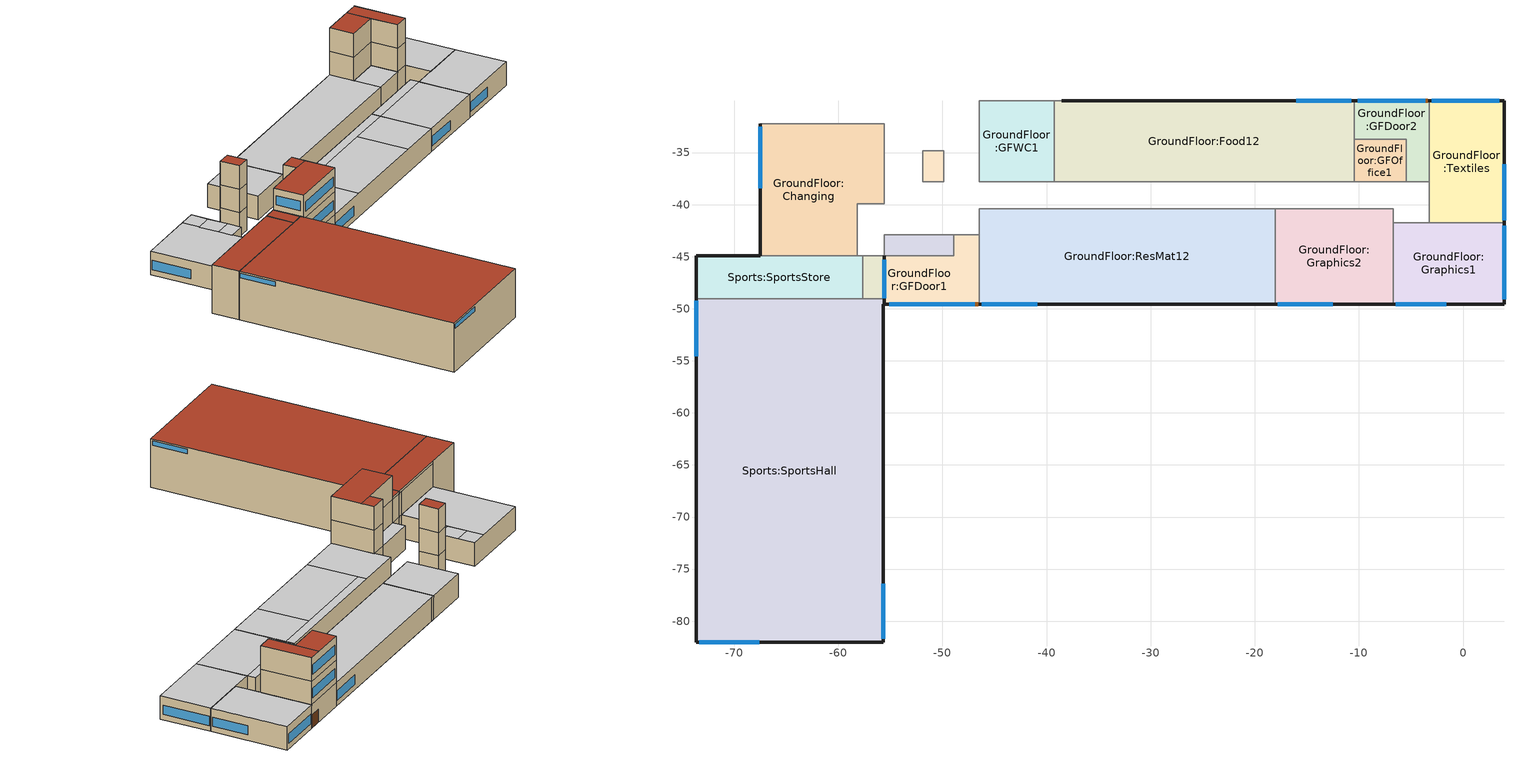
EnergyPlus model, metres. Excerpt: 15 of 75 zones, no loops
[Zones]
Sports:SportsStore
 floor ground (Project ground floor): -57.66,-49.06 -73.66,-49.06 -73.66,-44.91 -57.66,-44.91 z0
 wall outside (baseline wall): -67.51,-44.91 -73.66,-44.91 -73.66,-49.06 z0:7.5
 wall to Sports:ExtStore (Project partition): -57.66,-49.06 -57.66,-44.91 z0:7.5
 wall to FirstFloor:Activity (Project partition_Rev): -57.66,-44.91 -67.51,-44.91 z7.2:7.5; -58.18,-44.91 -67.51,-44.91 z3.6:7.2
 wall to FirstFloor:ActivityStore (Project partition): -57.66,-44.91 -58.18,-44.91 z3.6:7.2
 wall to GroundFloor:GFCirculation (Project partition_Rev): -57.66,-44.91 -58.18,-44.91 z0:3.6
 wall to GroundFloor:Changing (Project partition_Rev): -58.18,-44.91 -67.51,-44.91 z0:3.6
 wall to Sports:SportsHall (Project partition): -73.66,-49.06 -57.66,-49.06 z0:7.5
 roof outside (Baseline Flat roof - Typical reference - Medium weight): -73.66,-49.06 -57.66,-49.06 -57.66,-44.91 -73.66,-44.91 z7.5
Sports:ExtStore
 floor ground (Project ground floor): -55.66,-49.06 -57.66,-49.06 -57.66,-44.91 -55.66,-44.91 z0
 wall to GroundFloor:GFDoor1 (Project partition_Rev): -55.66,-49.06 -55.66,-44.91 z7.2:7.5; -55.66,-49.06 -55.66,-44.91 z3.6:7.2; -55.66,-49.06 -55.66,-44.91 z0:3.6
 wall to FirstFloor:Activity (Project partition_Rev): -55.66,-44.91 -57.66,-44.91 z7.2:7.5
 wall to FirstFloor:ActivityStore (Project partition): -55.66,-44.91 -57.66,-44.91 z3.6:7.2
 wall to GroundFloor:GFCirculation (Project partition_Rev): -55.66,-44.91 -57.66,-44.91 z0:3.6
 wall to Sports:SportsHall (Project partition): -57.66,-49.06 -55.66,-49.06 z0:7.5
 roof outside (Baseline Flat roof - Typical reference - Medium weight): -57.66,-49.06 -55.66,-49.06 -55.66,-44.91 -57.66,-44.91 z7.5
GroundFloor:Changing
 floor ground (Project ground floor): -55.56,-39.91 -58.18,-39.91 -58.18,-32.24 -55.56,-32.24 z0; -58.18,-44.91 -67.51,-44.91 -67.51,-32.24 -58.18,-32.24 z0
 wall outside (baseline wall): -67.51,-32.24 -67.51,-44.91 z0:3.6
 wall to GroundFloor:GFCirculation (Project partition_Rev): -58.18,-44.91 -58.18,-39.91 -55.56,-39.91 -55.56,-32.24 z0:3.6
 wall to GroundFloor:Kitchen (Project partition): -55.56,-32.24 -67.51,-32.24 z0:3.6
 window x2 (1001): -67.51,-32.5 -67.51,-38.41 z0.84:2.26
 ceiling to FirstFloor:ActivityStore (Project internal floor_Rev): -58.18,-39.91 -55.56,-39.91 -55.56,-37.82 -58.18,-37.82 z3.6
 ceiling to FirstFloor:Activity (Project internal floor_Rev): -58.18,-37.82 -55.56,-37.82 -55.56,-34.82 -58.18,-34.82 z3.6; -67.51,-44.91 -58.18,-44.91 -58.18,-32.24 -67.51,-32.24 z3.6
 ceiling to FirstFloor:Plant (Project internal floor_Rev): -58.18,-34.82 -55.56,-34.82 -55.56,-32.24 -58.18,-32.24 z3.6
Sports:SportsHall
 floor ground (Project ground floor): -55.66,-82.03 -73.66,-82.03 -73.66,-49.06 -55.66,-49.06 z0
 wall outside (baseline wall): -73.66,-49.06 -73.66,-82.03 -55.66,-82.03 -55.66,-49.54 z0:7.5
 wall to GroundFloor:GFDoor1 (Project partition_Rev): -55.66,-49.54 -55.66,-49.06 z7.2:7.5; -55.66,-49.54 -55.66,-49.06 z3.6:7.2; -55.66,-49.54 -55.66,-49.06 z0:3.6
 window x6 (1001): -55.66,-81.71 -55.66,-76.43 / -73.66,-49.21 -73.66,-54.56 z6.54:7.21
 window x3 (1001): -73.34,-82.03 -67.61,-82.03 z6.54:7.21
 roof outside (Baseline Flat roof - Typical reference - Medium weight): -73.66,-82.03 -55.66,-82.03 -55.66,-49.06 -73.66,-49.06 z7.5
GroundFloor:GFDoor1
 floor ground (Project ground floor): -48.89,-49.54 -55.56,-49.54 -55.56,-44.91 -48.89,-44.91 z0; -46.46,-49.54 -48.89,-49.54 -48.89,-42.91 -46.46,-42.91 z0
 floor to GroundFloor:GFDoor1 (Project internal floor_Reversed_Rev): -46.46,-49.25 -48.79,-49.25 -48.79,-47.13 -46.46,-47.13 z3.6; -46.46,-49.54 -55.46,-49.54 -55.46,-49.25 -46.46,-49.25 z3.6; -55.46,-49.54 -55.56,-49.54 -55.56,-47.13 -55.46,-47.13 z3.6; -55.46,-47.13 -55.56,-47.13 -55.56,-45.01 -55.46,-45.01 z3.6; -48.79,-44.91 -48.89,-44.91 -48.89,-42.91 -48.79,-42.91 z3.6; -48.79,-45.01 -55.56,-45.01 -55.56,-44.91 -48.79,-44.91 z3.6; -46.46,-47.13 -48.79,-47.13 -48.79,-42.91 -46.46,-42.91 z3.6
 floor to GroundFloor:GFDoor1 (Project internal floor): -55.29,-49.25 -55.56,-49.25 -55.56,-47.13 -55.29,-47.13 z7.2; -48.64,-49.54 -55.56,-49.54 -55.56,-49.25 -48.64,-49.25 z7.2; -46.46,-49.54 -48.64,-49.54 -48.64,-47.13 -46.46,-47.13 z7.2; -48.89,-45.01 -55.29,-45.01 -55.29,-44.91 -48.89,-44.91 z7.2; -55.29,-47.13 -55.56,-47.13 -55.56,-44.91 -55.29,-44.91 z7.2; -46.46,-47.13 -48.64,-47.13 -48.64,-45.01 -46.46,-45.01 z7.2; -46.46,-45.01 -48.89,-45.01 -48.89,-42.91 -46.46,-42.91 z7.2
 wall outside (baseline wall): -55.56,-49.54 -46.46,-49.54 z0:3.6; -55.56,-44.91 -55.56,-49.54 z7.5:10.8; -55.56,-49.54 -46.46,-49.54 z7.2:10.8; -55.56,-49.54 -46.46,-49.54 z3.6:7.2
 wall to SecondFloor:SFOffices2 (Project partition): -48.89,-42.91 -48.89,-44.91 -55.56,-44.91 z7.2:10.8
 wall to SecondFloor:SFICT1 (Project partition): -46.46,-49.54 -46.46,-42.91 z7.2:10.8
 wall to FirstFloor:FFICT (Project partition_Rev): -46.46,-49.54 -46.46,-42.91 z3.6:7.2
 wall to FirstFloor:FFOffices5 (Project partition_Rev): -48.89,-42.91 -48.89,-44.91 -55.56,-44.91 z3.6:7.2
 wall to GroundFloor:GFCirculation (Project partition_Rev): -46.46,-42.91 -48.89,-42.91 z0:3.6; -46.46,-42.91 -48.89,-42.91 z3.6:7.2
 wall to GroundFloor:GFCirculation (Project partition): -46.46,-42.91 -48.89,-42.91 z7.2:10.8
 wall to GroundFloor:ResMat12 (Project partition_Rev): -46.46,-49.54 -46.46,-42.91 z0:3.6
 wall to GroundFloor:GFStaffWc (Project partition): -48.89,-42.91 -48.89,-44.91 -55.56,-44.91 z0:3.6
 window (1001): -55.56,-45.3 -55.56,-48.98 z8.34:9.76; -54.98,-49.54 -46.89,-49.54 z8.14:9.56; -55.13,-49.54 -46.9,-49.54 z4.54:5.96
 door (Project external door): -48.36,-49.54 -46.57,-49.54 z0:2
 roof outside (Baseline Flat roof - Typical reference - Medium weight): -48.89,-44.91 -46.46,-44.91 -46.46,-42.91 -48.89,-42.91 z10.8; -55.56,-49.54 -46.46,-49.54 -46.46,-44.91 -55.56,-44.91 z10.8
GroundFloor:GFDoor2
 floor ground (Project ground floor): -3.26,-37.82 -5.46,-37.82 -5.46,-33.72 -3.26,-33.72 z0; -3.26,-33.72 -10.46,-33.72 -10.46,-30.02 -3.26,-30.02 z0
 floor to GroundFloor:GFDoor2 (Project internal floor_Reversed_Rev): -3.26,-33.62 -5.36,-33.62 -5.36,-31.96 -3.26,-31.96 z3.6; -5.46,-33.72 -10.36,-33.72 -10.36,-33.62 -5.46,-33.62 z3.6; -3.26,-37.82 -5.46,-37.82 -5.46,-33.62 -3.26,-33.62 z3.6; -10.36,-33.72 -10.46,-33.72 -10.46,-31.96 -10.36,-31.96 z3.6; -10.36,-31.96 -10.46,-31.96 -10.46,-30.31 -10.36,-30.31 z3.6; -5.36,-30.31 -10.46,-30.31 -10.46,-30.02 -5.36,-30.02 z3.6; -3.26,-31.96 -5.36,-31.96 -5.36,-30.02 -3.26,-30.02 z3.6
 floor to GroundFloor:GFDoor2 (Project internal floor): -10.36,-33.62 -10.46,-33.62 -10.46,-31.96 -10.36,-31.96 z7.2; -5.36,-37.82 -5.46,-37.82 -5.46,-33.72 -5.36,-33.72 z7.2; -5.36,-33.72 -10.46,-33.72 -10.46,-33.62 -5.36,-33.62 z7.2; -3.26,-37.82 -5.36,-37.82 -5.36,-31.96 -3.26,-31.96 z7.2; -3.26,-31.96 -5.36,-31.96 -5.36,-30.31 -3.26,-30.31 z7.2; -3.26,-30.31 -10.36,-30.31 -10.36,-30.02 -3.26,-30.02 z7.2; -10.36,-31.96 -10.46,-31.96 -10.46,-30.02 -10.36,-30.02 z7.2
 wall outside (baseline wall): -3.26,-30.02 -10.46,-30.02 z0:3.6; -3.26,-30.02 -10.46,-30.02 z7.2:10.8; -3.26,-30.02 -10.46,-30.02 z3.6:7.2
 wall to SecondFloor:English123 (Project partition_Rev): -10.46,-30.02 -10.46,-33.72 z7.2:10.8
 wall to SecondFloor:English4 (Project partition_Rev): -3.26,-37.82 -3.26,-30.02 z7.2:10.8
 wall to SecondFloor:SFOffices7 (Project partition_Rev): -10.46,-33.72 -5.46,-33.72 -5.46,-37.82 z7.2:10.8
 wall to FirstFloor:Art1 (Project partition_Rev): -3.26,-37.82 -3.26,-30.02 z3.6:7.2
 wall to FirstFloor:Humanities1234 (Project partition_Rev): -10.46,-30.02 -10.46,-33.72 z3.6:7.2
 wall to FirstFloor:FFOffices4 (Project partition_Rev): -10.46,-33.72 -5.46,-33.72 -5.46,-37.82 z3.6:7.2
 wall to GroundFloor:Textiles (Project partition): -3.26,-37.82 -3.26,-30.02 z0:3.6
 wall to GroundFloor:Food12 (Project partition): -10.46,-30.02 -10.46,-33.72 z0:3.6
 wall to GroundFloor:GFOffice1 (Project partition): -10.46,-33.72 -5.46,-33.72 -5.46,-37.82 z0:3.6
 wall to GroundFloor:GFCirculation (Project partition): -5.46,-37.82 -3.26,-37.82 z0:3.6; -5.46,-37.82 -3.26,-37.82 z7.2:10.8; -5.46,-37.82 -3.26,-37.82 z3.6:7.2
 window (1001): -3.64,-30.02 -10.09,-30.02 z8.14:9.56; -3.64,-30.02 -10.09,-30.02 z4.54:5.96
 door (Project external door): -3.37,-30.02 -5.16,-30.02 z0:2
 roof outside (Baseline Flat roof - Typical reference - Medium weight): -10.46,-33.72 -5.46,-33.72 -5.46,-30.02 -10.46,-30.02 z10.8; -5.46,-37.82 -3.26,-37.82 -3.26,-30.02 -5.46,-30.02 z10.8
GroundFloor:ResMat12
 floor ground (Project ground floor): -18.03,-49.54 -46.46,-49.54 -46.46,-40.41 -18.03,-40.41 z0
 wall outside (baseline wall): -46.46,-49.54 -18.03,-49.54 z0:3.6
 wall to GroundFloor:GFCirculation (Project partition_Rev): -18.03,-40.41 -46.46,-40.41 -46.46,-42.91 z0:3.6
 wall to GroundFloor:Graphics2 (Project partition_Rev): -18.03,-49.54 -18.03,-40.51 -18.03,-40.41 z0:3.6
 window x5 (1001): -46.21,-49.54 -40.87,-49.54 z0.84:2.26
 ceiling to FirstFloor:Humanities56 (Project internal floor_Rev): -39.36,-49.54 -24.86,-49.54 -24.86,-41.74 -39.36,-41.74 z3.6
 ceiling to FirstFloor:Art23 (Project internal floor_Rev): -24.86,-49.54 -18.03,-49.54 -18.03,-41.74 -24.86,-41.74 z3.6
 ceiling to FirstFloor:FFICT (Project internal floor_Rev): -46.46,-49.54 -39.36,-49.54 -39.36,-40.41 -46.46,-40.41 z3.6
 ceiling to GroundFloor:GFCirculation (Project internal floor_Rev): -39.36,-41.74 -18.03,-41.74 -18.03,-40.41 -39.36,-40.41 z3.6
GroundFloor:Graphics2
 floor ground (Project ground floor): -6.7,-49.54 -18.03,-49.54 -18.03,-40.41 -6.7,-40.41 z0
 wall outside (baseline wall): -18.03,-49.54 -6.7,-49.54 z0:3.6
 wall to GroundFloor:GFCirculation (Project partition_Rev): -6.7,-41.74 -6.7,-40.41 -18.03,-40.41 z0:3.6
 wall to GroundFloor:Graphics1 (Project partition): -6.7,-49.54 -6.7,-41.74 z0:3.6
 window x2 (1001): -17.78,-49.54 -12.52,-49.54 z0.84:2.26
 ceiling to FirstFloor:Art23 (Project internal floor_Rev): -18.03,-49.54 -6.7,-49.54 -6.7,-41.74 -18.03,-41.74 z3.6
 ceiling to GroundFloor:GFCirculation (Project internal floor_Rev): -18.03,-41.74 -6.7,-41.74 -6.7,-40.41 -18.03,-40.41 z3.6
GroundFloor:Graphics1
 floor ground (Project ground floor): 3.94,-49.54 -6.7,-49.54 -6.7,-41.74 3.94,-41.74 z0
 wall outside (baseline wall): -6.7,-49.54 3.94,-49.54 3.94,-41.74 z0:3.6
 wall to GroundFloor:Textiles (Project partition_Rev): 3.94,-41.74 -3.26,-41.74 z0:3.6
 wall to GroundFloor:GFCirculation (Project partition_Rev): -3.26,-41.74 -6.7,-41.74 z0:3.6
 window (1001): 3.94,-49.09 3.94,-42.03 z0.84:2.26
 window x2 (1001): -6.46,-49.54 -1.61,-49.54 z0.84:2.26
 ceiling to FirstFloor:Art23 (Project internal floor_Rev): -6.7,-49.54 3.94,-49.54 3.94,-41.74 -6.7,-41.74 z3.6
GroundFloor:Textiles
 floor ground (Project ground floor): 3.94,-41.74 -3.26,-41.74 -3.26,-30.02 3.94,-30.02 z0
 wall outside (baseline wall): 3.94,-41.74 3.94,-30.02 -3.26,-30.02 z0:3.6
 wall to GroundFloor:GFCirculation (Project partition): -3.26,-37.82 -3.26,-41.74 z0:3.6
 window x2 (1001): 3.94,-41.49 3.94,-36.11 z0.84:2.26
 window (1001): 3.5,-30.02 -2.99,-30.02 z0.84:2.26
 ceiling to FirstFloor:Art1 (Project internal floor_Rev): -3.26,-41.74 3.94,-41.74 3.94,-30.02 -3.26,-30.02 z3.6
GroundFloor:GFWC1
 floor ground (Project ground floor): -39.26,-37.82 -46.46,-37.82 -46.46,-30.02 -39.26,-30.02 z0
 wall to GroundFloor:GFCirculation (Project partition_Rev): -46.46,-30.02 -46.46,-37.82 -39.26,-37.82 z0:3.6
 wall to GroundFloor:Food12 (Project partition_Rev): -39.26,-37.82 -39.26,-30.02 z0:3.6
 wall to GroundFloor:Music (Project partition): -39.26,-30.02 -46.46,-30.02 z0:3.6
 ceiling to FirstFloor:FFWC1 (Project internal floor_Rev): -46.46,-37.82 -39.26,-37.82 -39.26,-30.02 -46.46,-30.02 z3.6
GroundFloor:Food12
 floor ground (Project ground floor): -10.46,-37.82 -39.26,-37.82 -39.26,-30.02 -10.46,-30.02 z0
 wall outside (baseline wall): -10.46,-30.02 -38.54,-30.02 z0:3.6
 wall to GroundFloor:GFCirculation (Project partition_Rev): -39.26,-37.82 -10.46,-37.82 z0:3.6
 wall to GroundFloor:Music (Project partition): -38.54,-30.02 -39.26,-30.02 z0:3.6
 wall to GroundFloor:GFOffice1 (Project partition): -10.46,-37.82 -10.46,-33.72 z0:3.6
 window x5 (1001): -10.72,-30.02 -16.01,-30.02 z0.84:2.26
 ceiling to FirstFloor:Humanities1234 (Project internal floor_Rev): -39.26,-37.82 -10.46,-37.82 -10.46,-30.02 -39.26,-30.02 z3.6
GroundFloor:GFOffice1
 floor ground (Project ground floor): -5.46,-37.82 -10.46,-37.82 -10.46,-33.72 -5.46,-33.72 z0
 wall to GroundFloor:GFCirculation (Project partition_Rev): -10.46,-37.82 -5.46,-37.82 z0:3.6
 ceiling to FirstFloor:FFOffices4 (Project internal floor_Rev): -10.46,-37.82 -5.46,-37.82 -5.46,-33.72 -10.46,-33.72 z3.6
GroundFloor:GFStaffWc
 floor ground (Project ground floor): -48.89,-44.91 -55.56,-44.91 -55.56,-42.91 -48.89,-42.91 z0
 wall to GroundFloor:GFCirculation (Project partition_Rev): -48.89,-42.91 -55.56,-42.91 -55.56,-44.91 z0:3.6
 ceiling to FirstFloor:FFOffices5 (Project internal floor_Rev): -55.56,-44.91 -48.89,-44.91 -48.89,-42.91 -55.56,-42.91 z3.6
GroundFloor:Lift1
 floor ground (Project ground floor): -49.89,-37.82 -51.89,-37.82 -51.89,-34.82 -49.89,-34.82 z0
 wall to GroundFloor:GFCirculation (Project partition_Rev): -49.89,-37.82 -49.89,-34.82 -51.89,-34.82 -51.89,-37.82 -49.89,-37.82 z0:3.6; -49.89,-37.82 -49.89,-34.82 -51.89,-34.82 -51.89,-37.82 -49.89,-37.82 z7.2:10.8; -49.89,-37.82 -49.89,-34.82 -51.89,-34.82 -51.89,-37.82 -49.89,-37.82 z3.6:7.2
 roof outside (Baseline Flat roof - Typical reference - Medium weight): -51.89,-37.82 -49.89,-37.82 -49.89,-34.82 -51.89,-34.82 z10.8
[Site:Location]
1200 secondary school: Latitude=51.15; Longitude=-0.18; Time Zone=0; Elevation {m}=62
[Site:GroundTemperature:BuildingSurface]
18, 18, 18, 18, 18, 18, 18, 18, 18, 18, 18, 18
[Site:GroundTemperature:Deep]
14, 14, 14, 14, 14, 14, 14, 14, 14, 14, 14, 14
[Site:GroundTemperature:Shallow]
14, 14, 14, 14, 14, 14, 14, 14, 14, 14, 14, 14
[Site:GroundTemperature:FCfactorMethod]
January FCfactorMethod ground temperature {C}=4.16; Februry FCfactorMethod ground temperature {C}=5.3; March FCfactorMethod ground temperature {C}=7.51; April FCfactorMethod ground temperature {C}=9.61; May FCfactorMethod ground temperature {C}=13.58; June FCfactorMethod ground temperature {C}=15.67; July FCfactorMethod ground temperature {C}=16.24; August FCfactorMethod ground temperature {C}=15.18; September FCfactorMethod ground temperature {C}=12.74; October FCfactorMethod ground temperature {C}=9.69; November FCfactorMethod ground temperature {C}=6.69; December FCfactorMethod ground temperature {C}=4.7
[Site:GroundReflectance]
0.2, 0.2, 0.2, 0.2, 0.2, 0.2, 0.2, 0.2, 0.2, 0.2, 0.2, 0.2
[Site:GroundReflectance:SnowModifier]
2, 2
[SizingPeriod:DesignDay] Day of Month=15; Humidity Condition Type=WetBulb; Barometric Pressure {N/M**2}=100582.4; Wind Direction {Degrees N=0, S=180}=0; Rain Indicator {0-no,1-yes}=0; Snow on ground indicator {0-no,1-yes}=0
Name | Month | Day Type -- used for schedules | Maximum Dry-Bulb Temperature {C} | Daily Dry-Bulb Temperature Range {C} | Wetbulb at Maximum Dry-Bulb{C} | Wind Speed {m/s} | Daylight Savings Time Indicator | Clearness {0.0 to 1.1} | Max Dry-Bulb {C} | Daily Temp Range {C} | Wet-Bulb at Max {C} | Wind Speed {M/Sec} | Clearness {0.0 to 1.1} - gives no sun (but does include long wave radiant heat exchange with sky)
Summer Design Day in 1200 secondary school Jul | 7 | SummerDesignDay | 27.2 | 9.4 | 18.7 | 0 | 1 | 0.98
Winter Design Day in 1200 secondary school | 1 | WinterDesignDay |  |  |  |  | 0 |  | -4.4 | 0 | -4.4 | 12.3 | 0
[Building]
Building: North Axis=0; Terrain=Suburbs; Loads Convergence Tolerance=.04; Temperature Convergence Tolerance=.4; Solar Distribution=FullExterior; Maximum number of warmup days=25; Minimum number of warmup days=6
[Site:WaterMainsTemperature]
Calculation Method=Correlation; Annual Average Outdoor Air Temperature=10; Maximum Difference In Monthly Average Outdoor Air Temperatures=20
[Material] Roughness=Rough
Name | Thickness {m} | Conductivity {w/m-K} | Density {kg/m3} | Specific Heat {J/kg-K} | Thermal Emittance | Solar Absorptance | Visible Absorptance
Urea Formaldehyde Foam_.1327 | .1327 | 0.04 | 10 | 1400 | 0.9 | 0.6 | 0.6
Cast Concrete_.1 | .1 | 1.13 | 2000 | 1000 | 0.9 | 0.6 | 0.6
Floor/Roof Screed_.07 | .07 | 0.41 | 1200 | 840 | 0.9 | 0.73 | 0.73
Timber Flooring_.03 | .03 | 0.14 | 650 | 1200 | 0.9 | 0.78 | 0.78
Asphalt_.019 | .019 | 0.7 | 2100 | 1000 | 0.9 | 0.85 | 0.9
Fibreboard_.013 | .013 | 0.06 | 300 | 1000 | 0.9 | 0.6 | 0.6
XPS Extruded Polystyrene  - CO2 Blowing_.048 | .048 | 0.034 | 35 | 1400 | 0.9 | 0.6 | 0.6
Cast Concrete (Lightweight)_.1 | .1 | 0.38 | 1200 | 1000 | 0.9 | 0.6 | 0.6
Gypsum Plasterboard_.025 | .025 | 0.25 | 900 | 1000 | 0.9 | 0.5 | 0.5
baseline Brickwork Outer Leaf_.1 | .1 | .084 | 1700 | 800 | .9 | .7 | .7
baseline test insulation_.05 | .05 | 0.038 | 40 | 840 | .9 | .6 | .6
Concrete Block (Medium)_.1 | .1 | 0.51 | 1400 | 1000 | 0.9 | 0.6 | 0.6
Gypsum Plastering_.015 | .015 | 0.4 | 1000 | 1000 | 0.9 | 0.5 | 0.5
Cast Concrete (Dense)_.1 | .1 | 1.4 | 2100 | 840 | 0.9 | 0.6 | 0.6
Painted Oak_.035 | .035 | 0.19 | 700 | 2390 | 0.9 | 0.5 | 0.5
[Material:NoMass] Roughness=Rough; Resistance {m2-K/w}=.15; Thermal Emittance=0.9; Solar Absorptance=0.7; Visible Absorptance=0.7
5_RVAL_2; 6_RVAL_2
[Construction]
Project ground floor: Urea Formaldehyde Foam_.1327, Cast Concrete_.1, Floor/Roof Screed_.07, Timber Flooring_.03
Baseline Flat roof - Typical reference - Medium weight: Asphalt_.019, Fibreboard_.013, XPS Extruded Polystyrene  - CO2 Blowing_.048, Cast Concrete (Lightweight)_.1
Project partition: Gypsum Plasterboard_.025, 5_RVAL_2, Gypsum Plasterboard_.025
Project partition_Rev: Gypsum Plasterboard_.025, 6_RVAL_2, Gypsum Plasterboard_.025
baseline wall: baseline Brickwork Outer Leaf_.1, baseline test insulation_.05, Concrete Block (Medium)_.1, Gypsum Plastering_.015
Project internal floor; Project internal floor_Rev; Project internal floor_Reversed_Rev; Project internal mass: Cast Concrete (Dense)_.1
Project external door: Painted Oak_.035
1001: 10000, 1002, 10000
[WindowMaterial:Gas]
1002: Gas type (Air - Argon - Krypton - Xenon - SF6 - Custom)=Air; Thickness {m}=.013
[WindowMaterial:Glazing]
10000: Optical data type {SpectralAverage or Spectral}=SpectralAverage; Thickness {m}=.006; Solar transmittance at normal incidence=.775; Solar reflectance at normal incidence: front side=.071; Solar reflectance at normal incidence: back side=.071; Visible transmittance at normal incidence=.881; Visible reflectance at normal incidence: front side=.08; Visible reflectance at normal incidence: back side=.08; IR transmittance at normal incidence=0; IR emissivity: front side=.84; IR emissivity: back side=.84; Conductivity {W/m-K}=0.9; Dirt Correction Factor for Solar and Visible Transmittance=1
[Zone] Relative North (to building)=0; Zone Type=1; Zone multiplier=1; Zone inside convection algorithm=TARP
Name | Zone volume | Floor Area
Sports:SportsStore | 455.7499 | 60.7666
Sports:ExtStore | 53.325 | 7.11
Sports:SportsHall | 4273.32 | 569.7758
GroundFloor:GFDoor2 | 334.377 | 61.557
GroundFloor:Textiles | 279.5242 | 77.6456
GroundFloor:Food12 | 765.9353 | 212.7598
GroundFloor:GFOffice1 | 67.392 | 18.72
GroundFloor:GFWC1 | 191.52 | 53.2
GroundFloor:Graphics2 | 351.196 | 97.5544
GroundFloor:Graphics1 | 275.0474 | 76.4021
GroundFloor:Changing | 472.9138 | 131.3649
GroundFloor:ResMat12 | 890.7379 | 247.4272
GroundFloor:Lift1 | 53.424 | 5.04
GroundFloor:GFDoor1 | 447.8474 | 70.2291
GroundFloor:GFStaffWc | 41.9256 | 11.646
[PEOPLE] Number of People Calculation Method=People/Area; radiant fraction=.3; User Specified Sensible Fraction=AutoCalculate; CO2 generation rate per unit of activity level (units m3/s-W=3.82e-08; Enable ASHRAE 55 comfort warnings=No; MRT Calculation Type=ZoneAveraged; Work Efficiency SCHEDULE Name (0.0-1.0,real)=Work efficiency; Clothing Insulation Calculation Method=ClothingInsulationSchedule; Air Velocity SCHEDULE Name (units m/s, real)=AirVelocitySchedule; Thermal Comfort Report Type=Fanger
Name | Zone | Number of People SCHEDULE | People per Zone Floor Area {person/m2 | Activity level SCHEDULE Name (units W/person, real) | Clothing Insulation SCHEDULE Name (real) | People per Zone Floor Area {person/m2} | Number of People Schedule
People Sports:SportsStore | Sports:SportsStore | Unoccupied_Occ | 0.121 | Activity Schedule 101675 | Clothing Schedule 101675
People Sports:ExtStore | Sports:ExtStore | Unoccupied_Occ |  | Activity Schedule 101682 | Clothing Schedule 101682 | 0.121
People Sports:SportsHall | Sports:SportsHall | Hall_Occ |  | Activity Schedule 101689 | Clothing Schedule 101689 | 0.0527
People GroundFloor:GFDoor2 | GroundFloor:GFDoor2 |  |  | Activity Schedule 101320 | Clothing Schedule 101320 | 0.11 | class_assoc_occ
People GroundFloor:Textiles | GroundFloor:Textiles |  |  | Activity Schedule 101329 | Clothing Schedule 101329 | 0.0633 | class_assoc_occ
People GroundFloor:Food12 | GroundFloor:Food12 |  |  | Activity Schedule 101391 | Clothing Schedule 101391 | 0.0633 | class_assoc_occ
People GroundFloor:GFOffice1 | GroundFloor:GFOffice1 | office_occ |  | Activity Schedule 101400 | Clothing Schedule 101400 | 0.103
People GroundFloor:GFWC1 | GroundFloor:GFWC1 | toilet_occ |  | Activity Schedule 101407 | Clothing Schedule 101407 | 0.11
People GroundFloor:Graphics2 | GroundFloor:Graphics2 | class_assoc_occ |  | Activity Schedule 101471 | Clothing Schedule 101471 | 0.2183
People GroundFloor:Graphics1 | GroundFloor:Graphics1 | class_assoc_occ |  | Activity Schedule 101480 | Clothing Schedule 101480 | 0.2183
People GroundFloor:Changing | GroundFloor:Changing | toilet_occ |  | Activity Schedule 101488 | Clothing Schedule 101488 | 0.1414
People GroundFloor:ResMat12 | GroundFloor:ResMat12 |  |  | Activity Schedule 101497 | Clothing Schedule 101497 | 0.5523 | class_assoc_occ
People GroundFloor:Lift1 | GroundFloor:Lift1 | class_assoc_occ |  | Activity Schedule 101506 | Clothing Schedule 101506 | 0.11
People GroundFloor:GFDoor1 | GroundFloor:GFDoor1 |  |  | Activity Schedule 101563 | Clothing Schedule 101563 | 0.11 | class_assoc_occ
People GroundFloor:GFStaffWc | GroundFloor:GFStaffWc | toilet_occ |  | Activity Schedule 101572 | Clothing Schedule 101572 | 0.11
[Lights] Design Level Calculation Method=Watts/Area; Return Air Fraction=0; Radiant fraction=.42; Fraction Visible=.18; Fraction Replaceable=1
Name | Zone | Lighting SCHEDULE | Watts per Zone Floor Area {W/m2} | Schedule | Watts per Zone Floor Area {W/m2}}
Sports:SportsStore | Sports:SportsStore | Unlit_Light | 9.5473
Sports:ExtStore | Sports:ExtStore | Unlit_Light | 9.5473
Sports:SportsHall | Sports:SportsHall | General_Light | 12.313
GroundFloor:GFDoor2 | GroundFloor:GFDoor2 |  |  | General_Light | 9.5473
GroundFloor:Textiles | GroundFloor:Textiles |  | 18.329 | General_Light
GroundFloor:Food12 | GroundFloor:Food12 |  | 18.329 | General_Light
GroundFloor:GFOffice1 | GroundFloor:GFOffice1 | General_Light | 12.655
GroundFloor:GFWC1 | GroundFloor:GFWC1 | General_Light | 9.5473
GroundFloor:Graphics2 | GroundFloor:Graphics2 | General_Light | 18.329
GroundFloor:Graphics1 | GroundFloor:Graphics1 | General_Light | 18.329
GroundFloor:Changing | GroundFloor:Changing |  | 9.5473 | General_Light
GroundFloor:ResMat12 | GroundFloor:ResMat12 |  | 18.329 | General_Light
GroundFloor:Lift1 | GroundFloor:Lift1 | General_Light | 9.5473
GroundFloor:GFDoor1 | GroundFloor:GFDoor1 |  | 9.5473 | General_Light
GroundFloor:GFStaffWc | GroundFloor:GFStaffWc | General_Light | 9.5473
[ZoneInfiltration:DesignFlowRate] Infiltration SCHEDULE=On 24/7; Design Flow Rate Calculation Method=AirChanges/Hour; Air Changes per Hour {1/hr}=0.4266; Constant Term Coefficient=1; Temperature Term Coefficient=0; Velocity Term Coefficient=0; Velocity Squared Term Coefficient=0
Name | Zone
Sports:SportsStore Infiltration | Sports:SportsStore
Sports:ExtStore Infiltration | Sports:ExtStore
Sports:SportsHall Infiltration | Sports:SportsHall
GroundFloor:GFDoor2 Infiltration | GroundFloor:GFDoor2
GroundFloor:Textiles Infiltration | GroundFloor:Textiles
GroundFloor:Food12 Infiltration | GroundFloor:Food12
GroundFloor:GFOffice1 Infiltration | GroundFloor:GFOffice1
GroundFloor:GFWC1 Infiltration | GroundFloor:GFWC1
GroundFloor:Graphics2 Infiltration | GroundFloor:Graphics2
GroundFloor:Graphics1 Infiltration | GroundFloor:Graphics1
GroundFloor:Changing Infiltration | GroundFloor:Changing
GroundFloor:ResMat12 Infiltration | GroundFloor:ResMat12
GroundFloor:Lift1 Infiltration | GroundFloor:Lift1
GroundFloor:GFDoor1 Infiltration | GroundFloor:GFDoor1
GroundFloor:GFStaffWc Infiltration | GroundFloor:GFStaffWc
[ZoneVentilation:DesignFlowRate] Design Volume Flow Rate calculation method=Flow/zone; Vent type - no fan energy=NATURAL; Pressure rise (Pa)=0; Total efficiency (0-1)=1; Constant Term Coefficient=1; Temperature Term Coefficient=0; Velocity Term Coefficient=0; Velocity Squared Term Coefficient=0; Minimum indoor temperature (degC)=24.57; Maximum Indoor Temperature {C}=100; Max temperature difference for operation=0; Minimum outdoor Temperature (degC)=-100; Maximum outdoor Temperature {C}=100; Maximum WindSpeed {m/s}=40
Name | Zone | Natural Ventilation SCHEDULE | Natural ventilation rate (m3/s)
Sports:SportsStore Nat Vent | Sports:SportsStore | Unoccupied_Occ | .379792
Sports:ExtStore Nat Vent | Sports:ExtStore | Unoccupied_Occ | .044438
Sports:SportsHall Nat Vent | Sports:SportsHall | Hall_Occ | 3.561099
GroundFloor:GFDoor2 Nat Vent | GroundFloor:GFDoor2 | class_assoc_occ | .278648
GroundFloor:Textiles Nat Vent | GroundFloor:Textiles | class_assoc_occ | .232937
GroundFloor:Food12 Nat Vent | GroundFloor:Food12 | class_assoc_occ | .638279
GroundFloor:GFOffice1 Nat Vent | GroundFloor:GFOffice1 | office_occ | .05616
GroundFloor:GFWC1 Nat Vent | GroundFloor:GFWC1 | toilet_occ | .1596
GroundFloor:Graphics2 Nat Vent | GroundFloor:Graphics2 | class_assoc_occ | .292663
GroundFloor:Graphics1 Nat Vent | GroundFloor:Graphics1 | class_assoc_occ | .229206
GroundFloor:Changing Nat Vent | GroundFloor:Changing | toilet_occ | .394095
GroundFloor:ResMat12 Nat Vent | GroundFloor:ResMat12 | class_assoc_occ | .742282
GroundFloor:Lift1 Nat Vent | GroundFloor:Lift1 | Unoccupied_Occ | .04452
GroundFloor:GFDoor1 Nat Vent | GroundFloor:GFDoor1 | class_assoc_occ | .373206
GroundFloor:GFStaffWc Nat Vent | GroundFloor:GFStaffWc | toilet_occ | .034938
[ElectricEquipment] Design Level Calculation Method=Watts/Area; Latent fraction=0; Radiant fraction=.2; Fraction Lost=0
Name | Zone | Equipment SCHEDULE | Watts per Zone Floor Area {W/m2} | End-use category | Schedule
Sports:SportsHall  Equipment 1 | Sports:SportsHall | Hall_Equip | 5 | ELECTRIC EQUIPMENT#Sports:SportsHall#05
GroundFloor:Textiles Equipment 1 | GroundFloor:Textiles |  | 6.19 | ELECTRIC EQUIPMENT#GroundFloor:Textiles#05 | class_type_Equip
GroundFloor:Food12 Equipment 1 | GroundFloor:Food12 |  | 6.19 | ELECTRIC EQUIPMENT#GroundFloor:Food12#05 | class_type_Equip
GroundFloor:GFOffice1 Equipment 1 | GroundFloor:GFOffice1 | office_Equip | 11.99 | ELECTRIC EQUIPMENT#GroundFloor:GFOffice1#05
GroundFloor:GFWC1 Equipment 1 | GroundFloor:GFWC1 | toilet_Equip | 5 | ELECTRIC EQUIPMENT#GroundFloor:GFWC1#05
GroundFloor:Graphics2 Equipment 1 | GroundFloor:Graphics2 | class_type_Equip | 36.907 | ELECTRIC EQUIPMENT#GroundFloor:Graphics2#05
GroundFloor:Graphics1 Equipment 1 | GroundFloor:Graphics1 | class_type_Equip | 36.907 | ELECTRIC EQUIPMENT#GroundFloor:Graphics1#05
GroundFloor:Changing Equipment 1 | GroundFloor:Changing | toilet_Equip | 5 | ELECTRIC EQUIPMENT#GroundFloor:Changing#05
GroundFloor:ResMat12 Equipment 1 | GroundFloor:ResMat12 |  | 2 | ELECTRIC EQUIPMENT#GroundFloor:ResMat12#05 | class_type_Equip
GroundFloor:Lift1 Equipment 1 | GroundFloor:Lift1 | Unequipped_Equip | 2 | ELECTRIC EQUIPMENT#GroundFloor:Lift1#05
GroundFloor:GFStaffWc Equipment 1 | GroundFloor:GFStaffWc | toilet_Equip | 5 | ELECTRIC EQUIPMENT#GroundFloor:GFStaffWc#05
[InternalMass]
GroundFloor:Graphics2 Internal mass: Construction=Project internal mass; Name of Associated Thermal Zone=GroundFloor:Graphics2; Total area exposed to Zone {m2}=0.720004
[ZoneHVAC:PackagedTerminalAirConditioner]
FirstFloor:Server PTAC: On 24/7, FirstFloor:Server PTAC Return, FirstFloor:Server PTAC Supply Inlet, OutdoorAir:Mixer, FirstFloor:Server PTAC Outdoor Air Mixer, autosize, autosize, autosize, 0, 0, 0, Fan:OnOff, FirstFloor:Server PTAC Supply Fan, Coil:Heating:Electric, FirstFloor:Server PTAC Heating Coil, Coil:Cooling:DX:SingleSpeed, FirstFloor:Server PTAC DX Cooling Coil, DrawThrough, Fan operation mode - Cycling
[Coil:Cooling:DX:SingleSpeed]
FirstFloor:Server PTAC DX Cooling Coil: On 24/7, autosize, autosize, 3, autosize, 773.3, FirstFloor:Server PTAC Mixed Air Outlet, FirstFloor:Server PTAC DX Cooling Coil Outlet, DXClgCoilTotalClgCapFuncTemperature, DXClgCoilTotalClgCapFuncFlowFraction, DXClgCoilEnergyInputRatioFuncTemperature, DXClgCoilEnergyInputRatioFuncFlowFraction, DXCoilPartLoadFractionCorrelation, 0, 0, 0, 0, , AirCooled, 0.9, autosize, 0, 0, 10, , , 0, 2, On 24/7
[Coil:Heating:Electric]
FirstFloor:Server PTAC Heating Coil: Off 24/7, 1, autosize, FirstFloor:Server PTAC DX Cooling Coil Outlet, FirstFloor:Server PTAC Heating Coil Outlet, FirstFloor:Server PTAC Heating Coil Outlet
[Fan:OnOff]
FirstFloor:Server PTAC Supply Fan: On 24/7, 0.7, 100, autosize, 0.9, 1, FirstFloor:Server PTAC Heating Coil Outlet, FirstFloor:Server PTAC Supply Inlet, DefaultFanPowerRatioCurve, DefaultFanEffRatioCurve, General
[OutdoorAir:Mixer]
FirstFloor:Server PTAC Outdoor Air Mixer: FirstFloor:Server PTAC Mixed Air Outlet, FirstFloor:Server PTAC Outdoor Air Node Name, FirstFloor:Server PTAC Air Relief Node Name, FirstFloor:Server PTAC Return
[AvailabilityManager:Scheduled]
HW Loop Availability; DHW Loop Availability: On 24/7
[SetpointManager:Scheduled]
HW Loop Setpoint Manager: Temperature, Hot Water flow set point temperature: Always 80.0 C, HW Loop Setpoint Manager Node List
DHW Loop Setpoint Manager: Temperature, Domestic hot water setpoint temperature: Always 55.00, DHW Loop Setpoint Manager Node List
[Schedule:Compact]
Work efficiency; Off 24/7; Fan operation mode - Cycling: Any Number, Through: 12/31, For: AllDays, Until: 24:00, 0
AirVelocitySchedule: Any Number, Through: 12/31, For: AllDays, Until: 24:00, .137
On 24/7: Any Number, Through: 12/31, For: AllDays, Until: 24:00, 1
Hot Water flow set point temperature: Always 80.0 C: Any Number, Through: 12/31, For: AllDays, Until: 24:00, 80
Domestic hot water setpoint temperature: Always 55.00: Any Number, Through: 12/31, For: AllDays, Until: 24:00, 55
Unoccupied_Occ; Unequipped_Equip; Unlit_Light: Through: 31 Dec, For: AllDays, Until: 24:00, 0
Hall_Occ: Through: 06 Jan, For: AllDays, Until: 24:00, 0, Through: 15 Feb, For: Weekdays SummerDesignDay, Until: 08:00, 0, Until: 12:00, 0.5, Until: 13:00, 1, Until: 18:00, 0.5, Until: 24:00, 0, For: Weekends, Until: 24:00, 0, For: Holidays, Until: 24:00, 0, For: WinterDesignDay AllOtherDays, Until: 24:00, 0, Through: 24 Feb, For: AllDays, Until: 24:00, 0, Through: 29 Mar, For: Weekdays SummerDesignDay, Until: 08:00, 0, Until: 12:00, 0.5, Until: 13:00, 1, Until: 18:00, 0.5, Until: 24:00, 0, For: Weekends, Until: 24:00, 0, For: Holidays, Until: 24:00, 0, For: WinterDesignDay AllOtherDays, Until: 24:00, 0, Through: 14 Apr, For: AllDays, Until: 24:00, 0, Through: 31 May, For: Weekdays SummerDesignDay, Until: 08:00, 0, Until: 12:00, 0.5, Until: 13:00, 1, Until: 18:00, 0.5, Until: 24:00, 0, For: Weekends, Until: 24:00, 0, For: Holidays, Until: 24:00, 0, For: WinterDesignDay AllOtherDays, Until: 24:00, 0, Through: 9 Jun, For: AllDays, Until: 24:00, 0, Through: 24 Jul, For: Weekdays SummerDesignDay, Until: 08:00, 0, Until: 12:00, 0.5, Until: 13:00, 1, Until: 18:00, 0.5, Until: 24:00, 0, For: Weekends, Until: 24:00, 0, For: Holidays, Until: 24:00, 0, For: WinterDesignDay AllOtherDays, Until: 24:00, 0, Through: 3 sep, For: AllDays, Until: 24:00, 0, Through: 25 Oct, For: Weekdays SummerDesignDay, Until: 08:00, 0, Until: 12:00, 0.5, Until: 13:00, 1, Until: 18:00, 0.5, Until: 24:00, 0, For: Weekends, Until: 24:00, 0, For: Holidays, Until: 24:00, 0, For: WinterDesignDay AllOtherDays, Until: 24:00, 0, Through: 3 nov, For: AllDays, Until: 24:00, 0, Through: 20 Dec, For: Weekdays SummerDesignDay, Until: 08:00, 0, Until: 12:00, 0.5, Until: 13:00, 1, Until: 18:00, 0.5, Until: 24:00, 0, For: Weekends, Until: 24:00, 0, For: Holidays, Until: 24:00, 0, For: WinterDesignDay AllOtherDays, Until: 24:00, 0, Through: 31 Dec, For: AllDays, Until: 24:00, 0
class_assoc_occ; General_Light: Through: 06 Jan, For: AllDays, Until: 24:00, 0, Through: 15 Feb, For: Weekdays SummerDesignDay, Until: 07:00, 0, Until: 08:00, 0.1, Until: 12:00, 1, Until: 13:00, 0.1, Until: 15:00, 1, Until: 18:00, 0.1, Until: 24:00, 0, For: Weekends, Until: 24:00, 0, For: Holidays, Until: 24:00, 0, For: WinterDesignDay AllOtherDays, Until: 24:00, 0, Through: 24 Feb, For: AllDays, Until: 24:00, 0, Through: 29 Mar, For: Weekdays SummerDesignDay, Until: 07:00, 0, Until: 08:00, 0.1, Until: 12:00, 1, Until: 13:00, 0.1, Until: 15:00, 1, Until: 18:00, 0.1, Until: 24:00, 0, For: Weekends, Until: 24:00, 0, For: Holidays, Until: 24:00, 0, For: WinterDesignDay AllOtherDays, Until: 24:00, 0, Through: 14 Apr, For: AllDays, Until: 24:00, 0, Through: 31 May, For: Weekdays SummerDesignDay, Until: 07:00, 0, Until: 08:00, 0.1, Until: 12:00, 1, Until: 13:00, 0.1, Until: 15:00, 1, Until: 18:00, 0.1, Until: 24:00, 0, For: Weekends, Until: 24:00, 0, For: Holidays, Until: 24:00, 0, For: WinterDesignDay AllOtherDays, Until: 24:00, 0, Through: 9 Jun, For: AllDays, Until: 24:00, 0, Through: 24 Jul, For: Weekdays SummerDesignDay, Until: 07:00, 0, Until: 08:00, 0.1, Until: 12:00, 1, Until: 13:00, 0.1, Until: 15:00, 1, Until: 18:00, 0.1, Until: 24:00, 0, For: Weekends, Until: 24:00, 0, For: Holidays, Until: 24:00, 0, For: WinterDesignDay AllOtherDays, Until: 24:00, 0, Through: 3 Sep, For: AllDays, Until: 24:00, 0, Through: 25 Oct, For: Weekdays SummerDesignDay, Until: 07:00, 0, Until: 08:00, 0.1, Until: 12:00, 1, Until: 13:00, 0.1, Until: 15:00, 1, Until: 18:00, 0.1, Until: 24:00, 0, For: Weekends, Until: 24:00, 0, For: Holidays, Until: 24:00, 0, For: WinterDesignDay AllOtherDays, Until: 24:00, 0, Through: 3 Nov, For: AllDays, Until: 24:00, 0, Through: 20 Dec, For: Weekdays SummerDesignDay, Until: 07:00, 0, Until: 08:00, 0.1, Until: 12:00, 1, Until: 13:00, 0.1, Until: 15:00, 1, Until: 18:00, 0.1, Until: 24:00, 0, For: Weekends, Until: 24:00, 0, For: Holidays, Until: 24:00, 0, For: WinterDesignDay AllOtherDays, Until: 24:00, 0, Through: 31 Dec, For: AllDays, Until: 24:00, 0
office_occ: Through: 06 Jan, For: AllDays, Until: 24:00, 0, Through: 15 Feb, For: Weekdays SummerDesignDay, Until: 07:00, 0, Until: 08:00, 0.5, Until: 12:00, 1, Until: 13:00, 0.5, Until: 15:00, 1, Until: 18:00, 0.5, Until: 24:00, 0, For: Weekends, Until: 24:00, 0, For: Holidays, Until: 24:00, 0, For: WinterDesignDay AllOtherDays, Until: 24:00, 0, Through: 24 Feb, For: AllDays, Until: 24:00, 0, Through: 29 Mar, For: Weekdays SummerDesignDay, Until: 07:00, 0, Until: 08:00, 0.5, Until: 12:00, 1, Until: 13:00, 0.5, Until: 15:00, 1, Until: 18:00, 0.5, Until: 24:00, 0, For: Weekends, Until: 24:00, 0, For: Holidays, Until: 24:00, 0, For: WinterDesignDay AllOtherDays, Until: 24:00, 0, Through: 14 Apr, For: AllDays, Until: 24:00, 0, Through: 31 May, For: Weekdays SummerDesignDay, Until: 07:00, 0, Until: 08:00, 0.5, Until: 12:00, 1, Until: 13:00, 0.5, Until: 15:00, 1, Until: 18:00, 0.5, Until: 24:00, 0, For: Weekends, Until: 24:00, 0, For: Holidays, Until: 24:00, 0, For: WinterDesignDay AllOtherDays, Until: 24:00, 0, Through: 9 Jun, For: AllDays, Until: 24:00, 0, Through: 24 Jul, For: Weekdays SummerDesignDay, Until: 07:00, 0, Until: 08:00, 0.5, Until: 12:00, 1, Until: 13:00, 0.5, Until: 15:00, 1, Until: 18:00, 0.5, Until: 24:00, 0, For: Weekends, Until: 24:00, 0, For: Holidays, Until: 24:00, 0, For: WinterDesignDay AllOtherDays, Until: 24:00, 0, Through: 3 Sep, For: AllDays, Until: 24:00, 0, Through: 25 Oct, For: Weekdays SummerDesignDay, Until: 07:00, 0, Until: 08:00, 0.5, Until: 12:00, 1, Until: 13:00, 0.5, Until: 15:00, 1, Until: 18:00, 0.5, Until: 24:00, 0, For: Weekends, Until: 24:00, 0, For: Holidays, Until: 24:00, 0, For: WinterDesignDay AllOtherDays, Until: 24:00, 0, Through: 3 Nov, For: AllDays, Until: 24:00, 0, Through: 20 Dec, For: Weekdays SummerDesignDay, Until: 07:00, 0, Until: 08:00, 0.5, Until: 12:00, 1, Until: 13:00, 0.5, Until: 15:00, 1, Until: 18:00, 0.5, Until: 24:00, 0, For: Weekends, Until: 24:00, 0, For: Holidays, Until: 24:00, 0, For: WinterDesignDay AllOtherDays, Until: 24:00, 0, Through: 31 Dec, For: AllDays, Until: 24:00, 0
toilet_occ; toilet_Equip: Through: 06 Jan, For: AllDays, Until: 24:00, 0, Through: 15 Feb, For: Weekdays SummerDesignDay, Until: 07:00, 0, Until: 18:00, 1, Until: 24:00, 0, For: Weekends, Until: 24:00, 0, For: Holidays, Until: 24:00, 0, For: WinterDesignDay AllOtherDays, Until: 24:00, 0, Through: 24 Feb, For: AllDays, Until: 24:00, 0, Through: 29 Mar, For: Weekdays SummerDesignDay, Until: 07:00, 0, Until: 18:00, 1, Until: 24:00, 0, For: Weekends, Until: 24:00, 0, For: Holidays, Until: 24:00, 0, For: WinterDesignDay AllOtherDays, Until: 24:00, 0, Through: 14 Apr, For: AllDays, Until: 24:00, 0, Through: 31 May, For: Weekdays SummerDesignDay, Until: 07:00, 0, Until: 18:00, 1, Until: 24:00, 0, For: Weekends, Until: 24:00, 0, For: Holidays, Until: 24:00, 0, For: WinterDesignDay AllOtherDays, Until: 24:00, 0, Through: 9 Jun, For: AllDays, Until: 24:00, 0, Through: 24 Jul, For: Weekdays SummerDesignDay, Until: 07:00, 0, Until: 18:00, 1, Until: 24:00, 0, For: Weekends, Until: 24:00, 0, For: Holidays, Until: 24:00, 0, For: WinterDesignDay AllOtherDays, Until: 24:00, 0, Through: 3 Sep, For: AllDays, Until: 24:00, 0, Through: 25 Oct, For: Weekdays SummerDesignDay, Until: 07:00, 0, Until: 18:00, 1, Until: 24:00, 0, For: Weekends, Until: 24:00, 0, For: Holidays, Until: 24:00, 0, For: WinterDesignDay AllOtherDays, Until: 24:00, 0, Through: 3 Nov, For: AllDays, Until: 24:00, 0, Through: 20 Dec, For: Weekdays SummerDesignDay, Until: 07:00, 0, Until: 18:00, 1, Until: 24:00, 0, For: Weekends, Until: 24:00, 0, For: Holidays, Until: 24:00, 0, For: WinterDesignDay AllOtherDays, Until: 24:00, 0, Through: 31 Dec, For: AllDays, Until: 24:00, 0
Hall_Equip: Through: 06 Jan, For: AllDays, Until: 24:00, 0, Through: 15 Feb, For: Weekdays SummerDesignDay, Until: 08:00, 0.05, Until: 12:00, 0.5, Until: 13:00, 1, Until: 18:00, 0.5, Until: 24:00, 0.05, For: Weekends, Until: 24:00, 0.05, For: Holidays, Until: 24:00, 0.05, For: WinterDesignDay AllOtherDays, Until: 24:00, 0.05, Through: 24 Feb, For: AllDays, Until: 24:00, 0.05, Through: 29 Mar, For: Weekdays SummerDesignDay, Until: 08:00, 0.05, Until: 12:00, 0.5, Until: 13:00, 1, Until: 18:00, 0.5, Until: 24:00, 0.05, For: Weekends, Until: 24:00, 0.05, For: Holidays, Until: 24:00, 0.05, For: WinterDesignDay AllOtherDays, Until: 24:00, 0.05, Through: 14 Apr, For: AllDays, Until: 24:00, 0.05, Through: 31 May, For: Weekdays SummerDesignDay, Until: 08:00, 0.05, Until: 12:00, 0.5, Until: 13:00, 1, Until: 18:00, 0.5, Until: 24:00, 0.05, For: Weekends, Until: 24:00, 0.05, For: Holidays, Until: 24:00, 0.05, For: WinterDesignDay AllOtherDays, Until: 24:00, 0.05, Through: 9 Jun, For: AllDays, Until: 24:00, 0.05, Through: 24 Jul, For: Weekdays SummerDesignDay, Until: 08:00, 0.05, Until: 12:00, 0.5, Until: 13:00, 1, Until: 18:00, 0.5, Until: 24:00, 0.05, For: Weekends, Until: 24:00, 0.05, For: Holidays, Until: 24:00, 0.05, For: WinterDesignDay AllOtherDays, Until: 24:00, 0.05, Through: 3 sep, For: AllDays, Until: 24:00, 0, Through: 25 Oct, For: Weekdays SummerDesignDay, Until: 08:00, 0.05, Until: 12:00, 0.5, Until: 13:00, 1, Until: 18:00, 0.5, Until: 24:00, 0.05, For: Weekends, Until: 24:00, 0.05, For: Holidays, Until: 24:00, 0.05, For: WinterDesignDay AllOtherDays, Until: 24:00, 0.05, Through: 3 nov, For: AllDays, Until: 24:00, 0.05, Through: 20 Dec, For: Weekdays SummerDesignDay, Until: 08:00, 0.05, Until: 12:00, 0.5, Until: 13:00, 1, Until: 18:00, 0.5, Until: 24:00, 0.05, For: Weekends, Until: 24:00, 0.05, For: Holidays, Until: 24:00, 0.05, For: WinterDesignDay AllOtherDays, Until: 24:00, 0.05, Through: 31 Dec, For: AllDays, Until: 24:00, 0
class_type_Equip: Through: 06 Jan, For: AllDays, Until: 24:00, 0, Through: 15 Feb, For: Weekdays SummerDesignDay, Until: 07:00, 0.05, Until: 08:00, 0.1, Until: 12:00, 1, Until: 13:00, 0.1, Until: 15:00, 1, Until: 18:00, 0.1, Until: 24:00, 0.05, For: Weekends, Until: 24:00, 0.05, For: Holidays, Until: 24:00, 0.05, For: WinterDesignDay AllOtherDays, Until: 24:00, 0.5, Through: 24 Feb, For: AllDays, Until: 24:00, 0.05, Through: 29 Mar, For: Weekdays SummerDesignDay, Until: 07:00, 0.05, Until: 08:00, 0.1, Until: 12:00, 1, Until: 13:00, 0.1, Until: 15:00, 1, Until: 18:00, 0.1, Until: 24:00, 0.05, For: Weekends, Until: 24:00, 0.05, For: Holidays, Until: 24:00, 0.05, For: WinterDesignDay AllOtherDays, Until: 24:00, 0.5, Through: 14 Apr, For: AllDays, Until: 24:00, 0.05, Through: 31 May, For: Weekdays SummerDesignDay, Until: 07:00, 0.05, Until: 08:00, 0.1, Until: 12:00, 1, Until: 13:00, 0.1, Until: 15:00, 1, Until: 18:00, 0.1, Until: 24:00, 0.05, For: Weekends, Until: 24:00, 0.05, For: Holidays, Until: 24:00, 0.05, For: WinterDesignDay AllOtherDays, Until: 24:00, 0.5, Through: 9 Jun, For: AllDays, Until: 24:00, 0.05, Through: 24 Jul, For: Weekdays SummerDesignDay, Until: 07:00, 0.05, Until: 08:00, 0.1, Until: 12:00, 1, Until: 13:00, 0.1, Until: 15:00, 1, Until: 18:00, 0.1, Until: 24:00, 0.05, For: Weekends, Until: 24:00, 0.05, For: Holidays, Until: 24:00, 0.05, For: WinterDesignDay AllOtherDays, Until: 24:00, 0.5, Through: 3 Sep, For: AllDays, Until: 24:00, 0, Through: 25 Oct, For: Weekdays SummerDesignDay, Until: 07:00, 0.05, Until: 08:00, 0.1, Until: 12:00, 1, Until: 13:00, 0.1, Until: 15:00, 1, Until: 18:00, 0.1, Until: 24:00, 0.05, For: Weekends, Until: 24:00, 0.05, For: Holidays, Until: 24:00, 0.05, For: WinterDesignDay AllOtherDays, Until: 24:00, 0.5, Through: 3 Nov, For: AllDays, Until: 24:00, 0.05, Through: 20 Dec, For: Weekdays SummerDesignDay, Until: 07:00, 0.05, Until: 08:00, 0.1, Until: 12:00, 1, Until: 13:00, 0.1, Until: 15:00, 1, Until: 18:00, 0.1, Until: 24:00, 0.05, For: Weekends, Until: 24:00, 0.05, For: Holidays, Until: 24:00, 0.05, For: WinterDesignDay AllOtherDays, Until: 24:00, 0.5, Through: 31 Dec, For: AllDays, Until: 24:00, 0
office_Equip: Through: 06 Jan, For: AllDays, Until: 24:00, 0, Through: 15 Feb, For: Weekdays SummerDesignDay, Until: 07:00, 0.05, Until: 08:00, 0.5, Until: 12:00, 1, Until: 13:00, 0.5, Until: 15:00, 1, Until: 18:00, 0.5, Until: 24:00, 0.05, For: Weekends, Until: 24:00, 0.05, For: Holidays, Until: 24:00, 0.05, For: WinterDesignDay AllOtherDays, Until: 24:00, 0.05, Through: 24 Feb, For: AllDays, Until: 24:00, 0.05, Through: 29 Mar, For: Weekdays SummerDesignDay, Until: 07:00, 0.05, Until: 08:00, 0.5, Until: 12:00, 1, Until: 13:00, 0.5, Until: 15:00, 1, Until: 18:00, 0.5, Until: 24:00, 0.05, For: Weekends, Until: 24:00, 0.05, For: Holidays, Until: 24:00, 0.05, For: WinterDesignDay AllOtherDays, Until: 24:00, 0.05, Through: 14 Apr, For: AllDays, Until: 24:00, 0.05, Through: 31 May, For: Weekdays SummerDesignDay, Until: 07:00, 0.05, Until: 08:00, 0.5, Until: 12:00, 1, Until: 13:00, 0.5, Until: 15:00, 1, Until: 18:00, 0.5, Until: 24:00, 0.05, For: Weekends, Until: 24:00, 0.05, For: Holidays, Until: 24:00, 0.05, For: WinterDesignDay AllOtherDays, Until: 24:00, 0.05, Through: 9 Jun, For: AllDays, Until: 24:00, 0.05, Through: 24 Jul, For: Weekdays SummerDesignDay, Until: 07:00, 0.05, Until: 08:00, 0.5, Until: 12:00, 1, Until: 13:00, 0.5, Until: 15:00, 1, Until: 18:00, 0.5, Until: 24:00, 0.05, For: Weekends, Until: 24:00, 0.05, For: Holidays, Until: 24:00, 0.05, For: WinterDesignDay AllOtherDays, Until: 24:00, 0.05, Through: 3 Sep, For: AllDays, Until: 24:00, 0, Through: 25 Oct, For: Weekdays SummerDesignDay, Until: 07:00, 0.05, Until: 08:00, 0.5, Until: 12:00, 1, Until: 13:00, 0.5, Until: 15:00, 1, Until: 18:00, 0.5, Until: 24:00, 0.05, For: Weekends, Until: 24:00, 0.05, For: Holidays, Until: 24:00, 0.05, For: WinterDesignDay AllOtherDays, Until: 24:00, 0.05, Through: 3 Nov, For: AllDays, Until: 24:00, 0.05, Through: 20 Dec, For: Weekdays SummerDesignDay, Until: 07:00, 0.05, Until: 08:00, 0.5, Until: 12:00, 1, Until: 13:00, 0.5, Until: 15:00, 1, Until: 18:00, 0.5, Until: 24:00, 0.05, For: Weekends, Until: 24:00, 0.05, For: Holidays, Until: 24:00, 0.05, For: WinterDesignDay AllOtherDays, Until: 24:00, 0.05, Through: 31 Dec, For: AllDays, Until: 24:00, 0
Activity Schedule 101675; Activity Schedule 101682; Activity Schedule 101320; Activity Schedule 101407; Activity Schedule 101488; Activity Schedule 101506; Activity Schedule 101563; Activity Schedule 101572: Any Number, Through: 12/31, For: AllDays, Until: 24:00, 126
Clothing Schedule 101675; Clothing Schedule 101682; Clothing Schedule 101689; Clothing Schedule 101320; Clothing Schedule 101329; Clothing Schedule 101391; Clothing Schedule 101400; Clothing Schedule 101407; Clothing Schedule 101471; Clothing Schedule 101480; Clothing Schedule 101488; Clothing Schedule 101497; Clothing Schedule 101506; Clothing Schedule 101563; Clothing Schedule 101572: Any Number, Through: 4/1, For: AllDays, Until: 24:00, 1, Through: 9/30, For: AllDays, Until: 24:00, .5, Through: 12/31, For: AllDays, Until: 24:00, 1
Activity Schedule 101689: Any Number, Through: 12/31, For: AllDays, Until: 24:00, 270
Activity Schedule 101329; Activity Schedule 101391; Activity Schedule 101497: Any Number, Through: 12/31, For: AllDays, Until: 24:00, 162
Activity Schedule 101400: Any Number, Through: 12/31, For: AllDays, Until: 24:00, 110.7
Activity Schedule 101471; Activity Schedule 101480: Any Number, Through: 12/31, For: AllDays, Until: 24:00, 108
[Curve:Cubic]
DefaultFanEffRatioCurve: Coefficient 1=0.338568; Coefficient 2=1.72644; Coefficient 3=-1.4928; Coefficient 4=0.427762; Minimum X=0.5; Maximum X=1.5; Minimum Curve Output=0.3; Maximum Curve Output=1
[Curve:Exponent]
DefaultFanPowerRatioCurve: Coefficient 1=0; Coefficient 2=1; Coefficient 3=3; Minimum X=0; Maximum X=1.5; Minimum Curve Output=0.01; Maximum Curve Output=1.5
[Curve:Biquadratic] Minimum X=12.77778; Maximum X=23.88889; Minimum Y=18; Maximum Y=46.11111; Input UnitsX=Temperature; Input UnitsY=Temperature; Output Units=Dimensionless
Name | Coefficient 1 | Coefficient 2 | Coefficient 3 | Coefficient 4 | Coefficient 5 | Coefficient 6
DXClgCoilTotalClgCapFuncTemperature | 0.942588 | 0.00954335 | 0.00068377 | -0.0110427 | 5.249e-06 | -9.72e-06
DXClgCoilEnergyInputRatioFuncTemperature | 0.342414 | 0.034885 | -0.0006237 | 0.00497722 | 0.000437951 | -0.000728028
[Curve:Quadratic]
Name | Coefficient 1 | Coefficient 2 | Coefficient 3 | Minimum X | Maximum X
DXClgCoilTotalClgCapFuncFlowFraction | 0.8 | 0.2 | 0 | 0.5 | 1.5
DXClgCoilEnergyInputRatioFuncFlowFraction | 1.1552 | -0.1808 | 0.0256 | 0.5 | 1.5
DXCoilPartLoadFractionCorrelation | 0.85 | 0.15 | 0 | 0 | 1
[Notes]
based on 160701 pipetest run 125.idf with amended schedules for LRC
Hourly weather file: C:\ProgramData\DesignBuilder\Weather Data\GBR_LONDON_GATWICK_IWEC.epw
